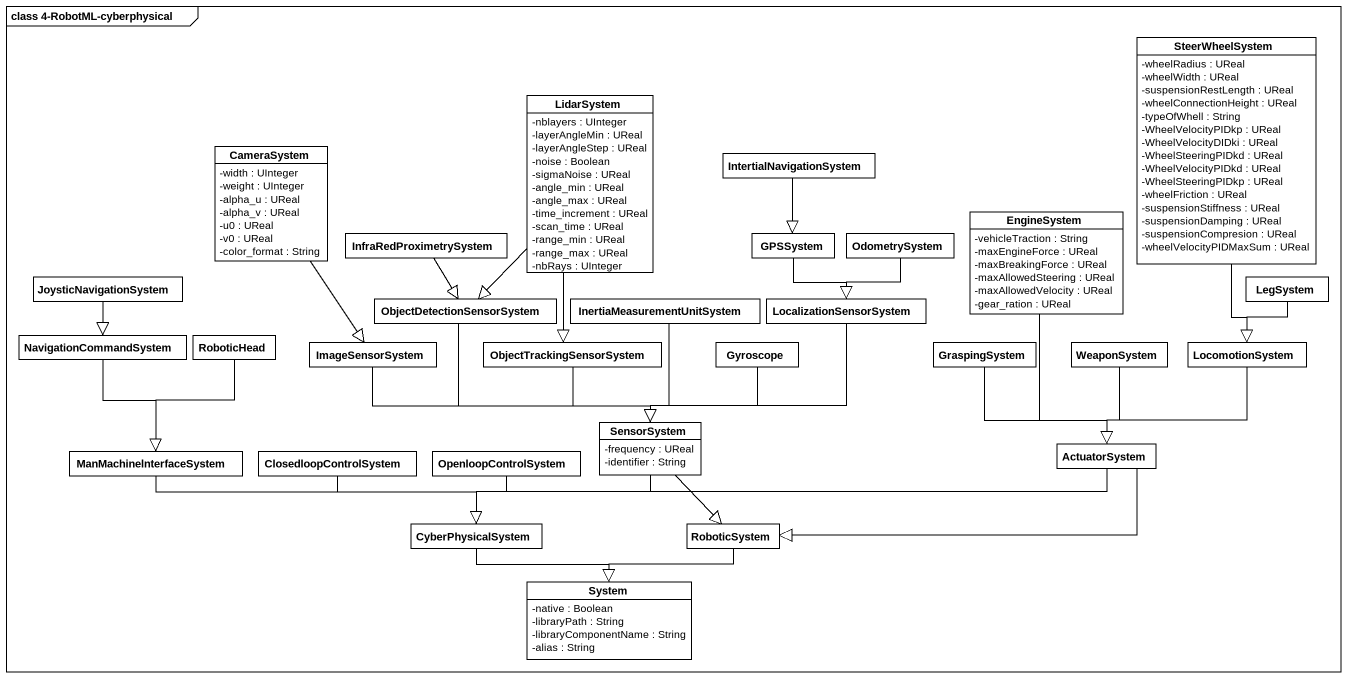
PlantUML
@startuml
mainframe class 4-RobotML-cyberphysical
hide circle
hide empty members
skinparam classAttributeIconSize 0
class SteerWheelSystem {
  -wheelRadius : UReal
  -wheelWidth : UReal
  -suspensionRestLength : UReal
  -wheelConnectionHeight : UReal
  -typeOfWhell : String
  -WheelVelocityPIDkp : UReal
  -WheelVelocityDIDki : UReal
  -WheelSteeringPIDkd : UReal
  -WheelVelocityPIDkd : UReal
  -WheelSteeringPIDkp : UReal
  -wheelFriction : UReal
  -suspensionStiffness : UReal
  -suspensionDamping : UReal
  -suspensionCompresion : UReal
  -wheelVelocityPIDMaxSum : UReal
}
class LidarSystem {
  -nblayers : UInteger
  -layerAngleMin : UReal
  -layerAngleStep : UReal
  -noise : Boolean
  -sigmaNoise : UReal
  -angle_min : UReal
  -angle_max : UReal
  -time_increment : UReal
  -scan_time : UReal
  -range_min : UReal
  -range_max : UReal
  -nbRays : UInteger
}
class CameraSystem {
  -width : UInteger
  -weight : UInteger
  -alpha_u : UReal
  -alpha_v : UReal
  -u0 : UReal
  -v0 : UReal
  -color_format : String
}
class IntertialNavigationSystem
class EngineSystem {
  -vehicleTraction : String
  -maxEngineForce : UReal
  -maxBreakingForce : UReal
  -maxAllowedSteering : UReal
  -maxAllowedVelocity : UReal
  -gear_ration : UReal
}
class InfraRedProximetrySystem
class GPSSystem
class OdometrySystem
class JoysticNavigationSystem
class ObjectDetectionSensorSystem
class InertiaMeasurementUnitSystem
class LocalizationSensorSystem
class LegSystem
class NavigationCommandSystem
class RoboticHead
class ImageSensorSystem
class ObjectTrackingSensorSystem
class Gyroscope
class GraspingSystem
class WeaponSystem
class LocomotionSystem
class ManMachinelnterfaceSystem
class ClosedloopControlSystem
class OpenloopControlSystem
class SensorSystem {
  -frequency : UReal
  -identifier : String
}
class ActuatorSystem
class CyberPhysicalSystem
class RoboticSystem
class System {
  -native : Boolean
  -libraryPath : String
  -libraryComponentName : String
  -alias : String
}
SteerWheelSystem --|> LocomotionSystem
LidarSystem --|> ObjectDetectionSensorSystem
LidarSystem --|> ObjectTrackingSensorSystem
CameraSystem --|> ImageSensorSystem
IntertialNavigationSystem --|> GPSSystem
EngineSystem --|> ActuatorSystem
InfraRedProximetrySystem --|> ObjectDetectionSensorSystem
GPSSystem --|> LocalizationSensorSystem
OdometrySystem --|> LocalizationSensorSystem
JoysticNavigationSystem --|> NavigationCommandSystem
ObjectDetectionSensorSystem --|> SensorSystem
InertiaMeasurementUnitSystem --|> SensorSystem
LocalizationSensorSystem --|> SensorSystem
LegSystem --|> LocomotionSystem
NavigationCommandSystem --|> ManMachinelnterfaceSystem
RoboticHead --|> ManMachinelnterfaceSystem
ImageSensorSystem -right-|> SensorSystem
ObjectTrackingSensorSystem --|> SensorSystem
Gyroscope --|> SensorSystem
GraspingSystem --|> ActuatorSystem
WeaponSystem --|> ActuatorSystem
LocomotionSystem --|> ActuatorSystem
ManMachinelnterfaceSystem -right-|> CyberPhysicalSystem
ClosedloopControlSystem -right-|> CyberPhysicalSystem
OpenloopControlSystem --|> CyberPhysicalSystem
SensorSystem -left-|> CyberPhysicalSystem
SensorSystem --|> RoboticSystem
ActuatorSystem -left-|> CyberPhysicalSystem
ActuatorSystem -left-|> RoboticSystem
CyberPhysicalSystem --|> System
RoboticSystem --|> System
@enduml
